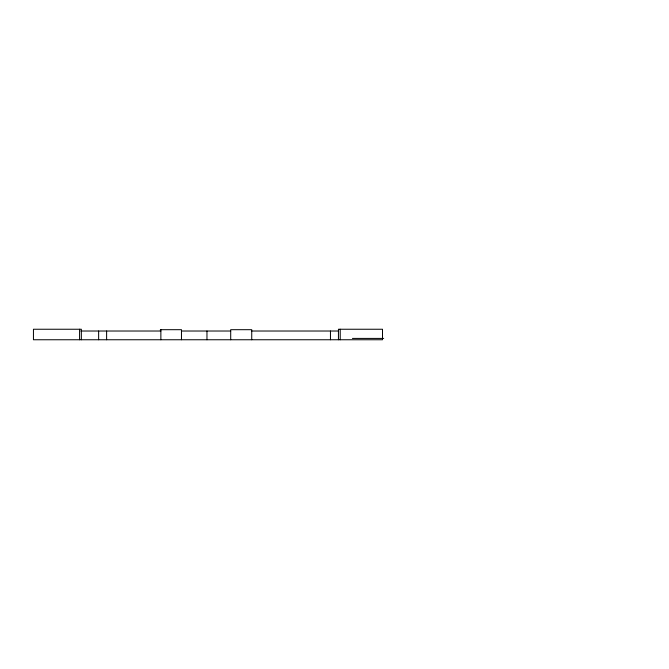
<?xml version="1.0" encoding="UTF-8"?>
<svg xmlns="http://www.w3.org/2000/svg" width="669" height="669" viewBox="0 0 669 669"><rect width="100%" height="100%" fill="white"/><g stroke="black" fill="none" stroke-linecap="round" stroke-linejoin="round"><path stroke-width="1" d="M80.832 331.021L160.869 331.021M181.475 331.021L230.705 331.021M251.736 331.021L338.623 331.021M352.429 338.414L383.672 338.414M340.22 329.248L340.22 339.752M338.447 339.752L338.447 329.248L382.501 329.248L382.501 339.752L33.45 339.752L33.45 329.248L81.342 329.248L81.342 339.752M330.461 331.021L330.461 339.752M251.736 339.752L251.736 329.692L230.705 329.692L230.705 339.752M206.964 331.021L206.964 339.752M181.475 339.752L181.475 329.692L160.418 329.692L160.418 331.021M160.869 329.692L160.869 339.752M106.614 331.021L106.614 339.752M98.636 331.021L98.636 339.752M79.569 329.248L79.569 339.752"/></g></svg>
